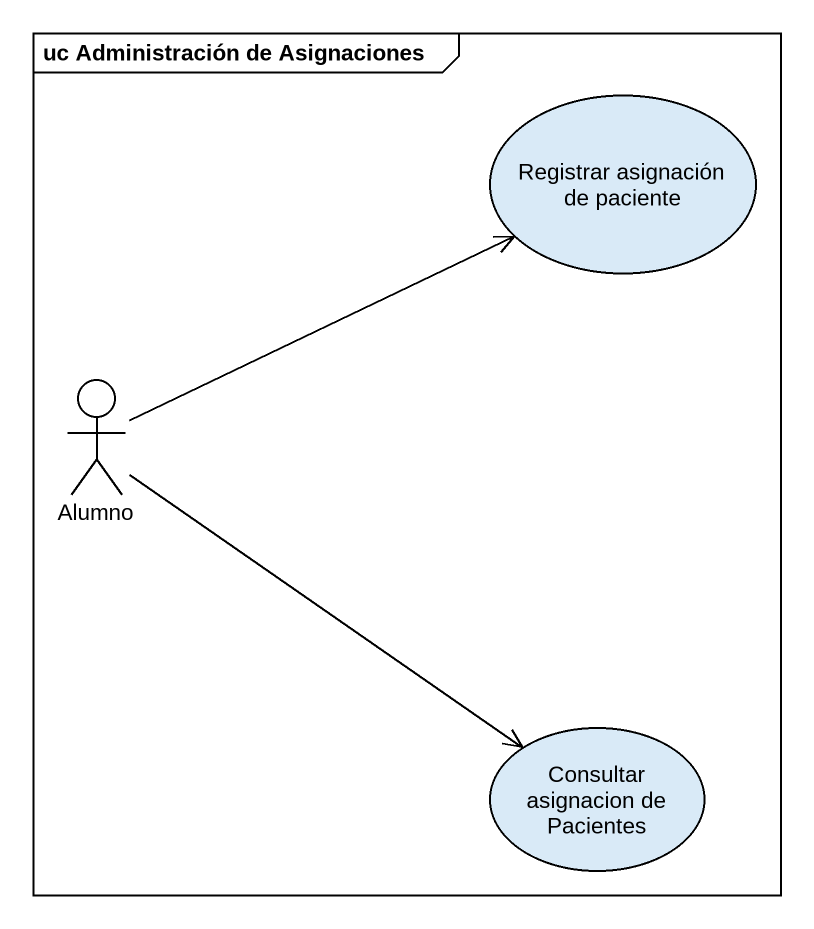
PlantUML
@startuml
mainframe uc Administración de Asignaciones
usecase "Registrar asignación de paciente" as Registrar_asignación_de
actor Alumno
usecase "Consultar asignacion de Pacientes" as Consultar_asignacion_de
Alumno -right-> Registrar_asignación_de
Alumno --> Consultar_asignacion_de
@enduml
